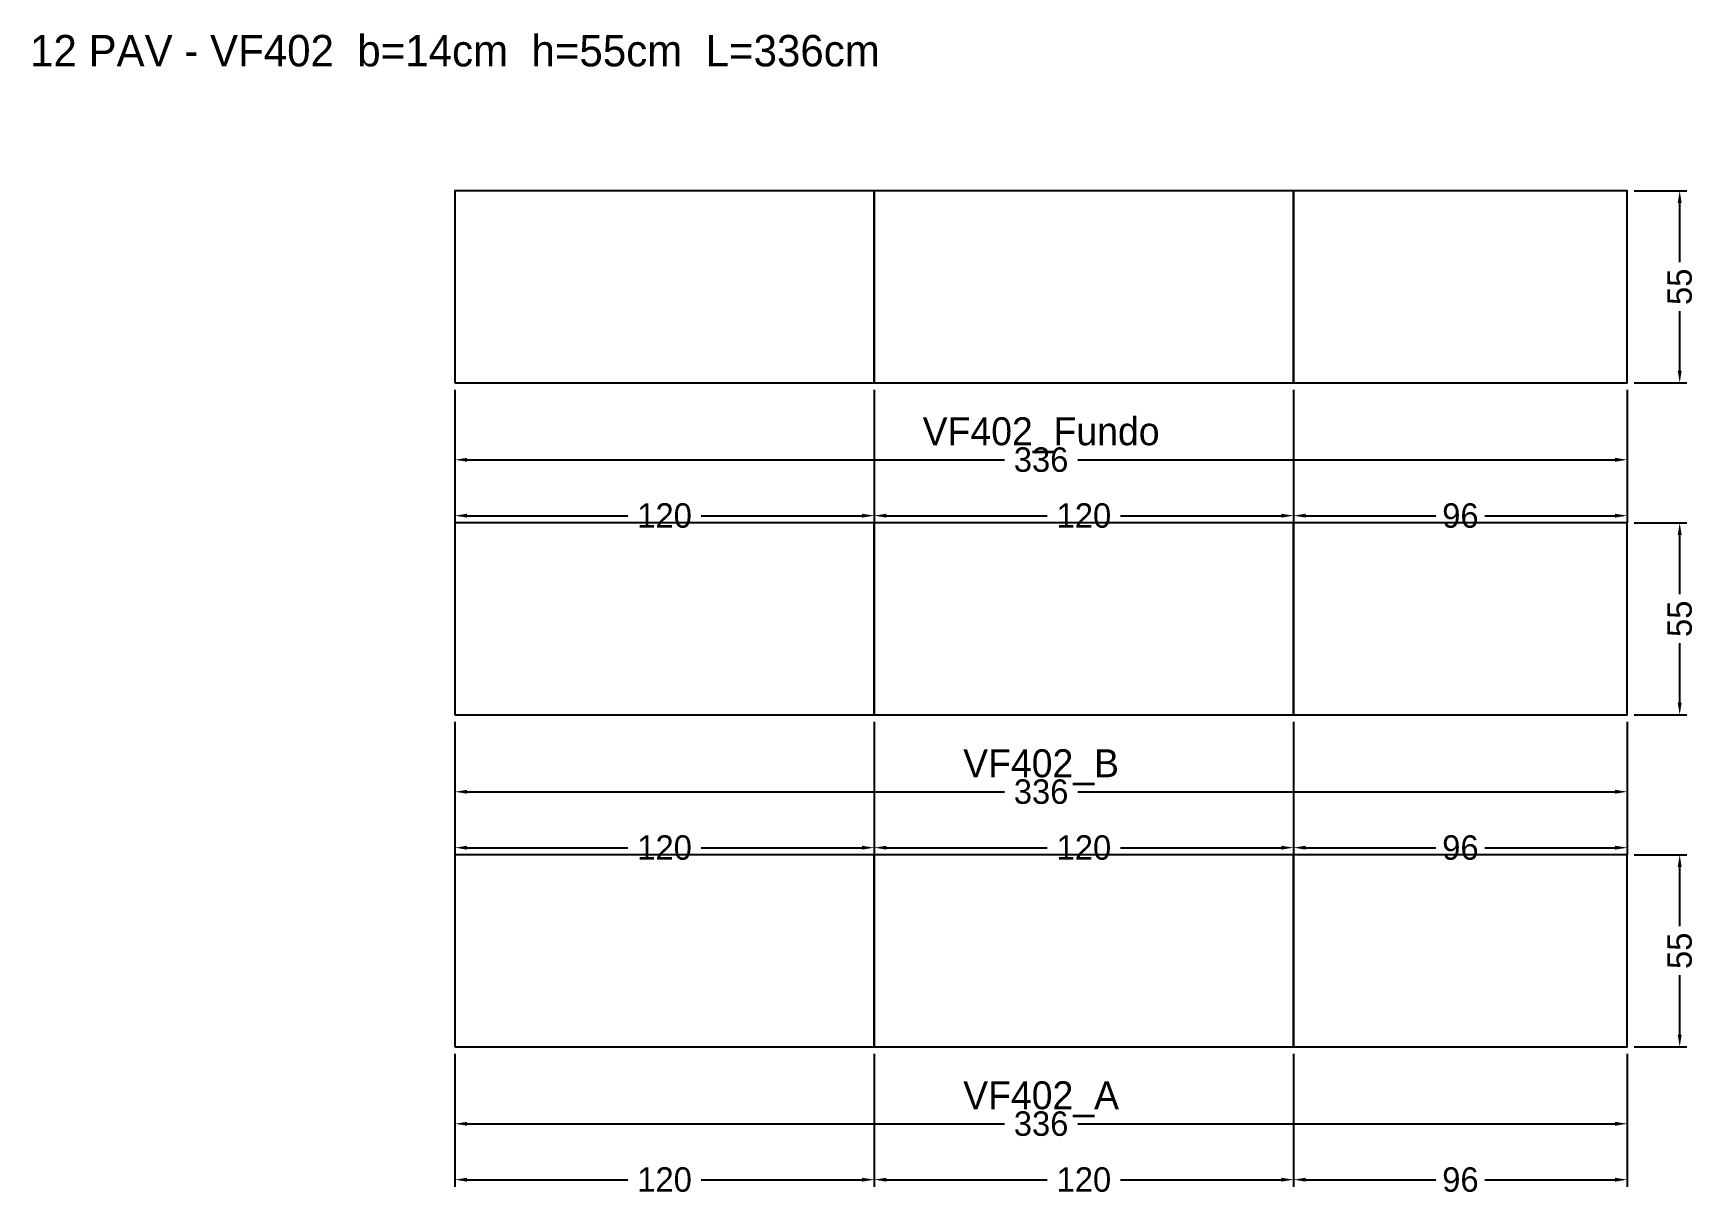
# Model space of a CAD drawing. Header units: metres. Extents: x -121 to 355, y -43 to 290.
import ezdxf

# ---------------------------------------------------------------- set-up
doc = ezdxf.new("R2010")
doc.units = ezdxf.units.M
for name, color, linetype in [('COTA', 3, 'Continuous'), ('NOMENCLATURA', 2, 'Continuous'), ('Paineis', 7, 'Continuous'), ('Texto Secao', 2, 'Continuous')]:
    doc.layers.add(name, color=color, linetype=linetype)
doc.dimstyles.new('COTA_VIG', dxfattribs={"dimtxt": 7, "dimasz": 3.5, "dimexe": 2, "dimexo": 2, "dimgap": 1.5, "dimtad": 1, "dimdec": 1, "dimcen": 2.5, "dimclrd": 3, "dimclre": 3, "dimclrt": 3, "dimazin": 3, "dimtfac": 1, "dimtmove": 0, "dimatfit": 3})

# ---------------------------------------------------------------- blocks, each defined once
blk = doc.blocks.new('_CLOSEDFILLED')
at = {"color": 0, "linetype": 'BYBLOCK'}
blk.add_solid([(-1, 0.16), (0, 0), (-1, -0.16)], dxfattribs=at)
blk = doc.blocks.new('*D1')
at = {"color": 3}
for p, q in [((0, -2), (0, -24)), ((335.5, -2), (335.5, -24)), ((3.5, -22), (157.25, -22)), ((178.25, -22), (332, -22))]:
    blk.add_line(p, q, dxfattribs=at)
at = {"layer": 'Defpoints'}
for p in [(0, 0), (335.5, 0), (0, -22)]:
    blk.add_point(p, dxfattribs=at)
at = {"layer": 'COTA', "color": 3, "xscale": 3.5, "yscale": 3.5, "rotation": 180}
blk.add_blockref('_CLOSEDFILLED', (0, -22), dxfattribs=at)
at = {"layer": 'COTA', "color": 3, "xscale": 3.5, "yscale": 3.5}
blk.add_blockref('_CLOSEDFILLED', (335.5, -22), dxfattribs=at)
at = {"layer": 'COTA', "color": 3, "insert": (167.75, -22), "char_height": 7, "attachment_point": 5}
blk.add_mtext('336', dxfattribs=at)
blk = doc.blocks.new('*D2')
at = {"color": 3}
for p, q in [((0, -2), (0, -40)), ((120, -2), (120, -40)), ((3.5, -38), (49.5, -38)), ((70.5, -38), (116.5, -38))]:
    blk.add_line(p, q, dxfattribs=at)
at = {"layer": 'Defpoints'}
for p in [(0, 0), (120, 0), (0, -38)]:
    blk.add_point(p, dxfattribs=at)
at = {"layer": 'COTA', "color": 3, "xscale": 3.5, "yscale": 3.5, "rotation": 180}
blk.add_blockref('_CLOSEDFILLED', (0, -38), dxfattribs=at)
at = {"layer": 'COTA', "color": 3, "xscale": 3.5, "yscale": 3.5}
blk.add_blockref('_CLOSEDFILLED', (120, -38), dxfattribs=at)
at = {"layer": 'COTA', "color": 3, "insert": (60, -38), "char_height": 7, "attachment_point": 5}
blk.add_mtext('120', dxfattribs=at)
blk = doc.blocks.new('*D3')
at = {"color": 3}
for p, q in [((120, -2), (120, -40)), ((240, -2), (240, -40)), ((123.5, -38), (169.5, -38)), ((190.5, -38), (236.5, -38))]:
    blk.add_line(p, q, dxfattribs=at)
at = {"layer": 'Defpoints'}
for p in [(120, 0), (240, 0), (120, -38)]:
    blk.add_point(p, dxfattribs=at)
at = {"layer": 'COTA', "color": 3, "xscale": 3.5, "yscale": 3.5, "rotation": 180}
blk.add_blockref('_CLOSEDFILLED', (120, -38), dxfattribs=at)
at = {"layer": 'COTA', "color": 3, "xscale": 3.5, "yscale": 3.5}
blk.add_blockref('_CLOSEDFILLED', (240, -38), dxfattribs=at)
at = {"layer": 'COTA', "color": 3, "insert": (180, -38), "char_height": 7, "attachment_point": 5}
blk.add_mtext('120', dxfattribs=at)
blk = doc.blocks.new('*D4')
at = {"color": 3}
for p, q in [((240, -2), (240, -40)), ((335.5, -2), (335.5, -40)), ((243.5, -38), (280.75, -38)), ((294.75, -38), (332, -38))]:
    blk.add_line(p, q, dxfattribs=at)
at = {"layer": 'Defpoints'}
for p in [(240, 0), (335.5, 0), (240, -38)]:
    blk.add_point(p, dxfattribs=at)
at = {"layer": 'COTA', "color": 3, "xscale": 3.5, "yscale": 3.5, "rotation": 180}
blk.add_blockref('_CLOSEDFILLED', (240, -38), dxfattribs=at)
at = {"layer": 'COTA', "color": 3, "xscale": 3.5, "yscale": 3.5}
blk.add_blockref('_CLOSEDFILLED', (335.5, -38), dxfattribs=at)
at = {"layer": 'COTA', "color": 3, "insert": (287.75, -38), "char_height": 7, "attachment_point": 5}
blk.add_mtext('96', dxfattribs=at)
blk = doc.blocks.new('*D5')
at = {"color": 3}
for p, q in [((337.5, 55), (352.5, 55)), ((350.5, 34.5), (350.5, 51.5)), ((350.5, 3.5), (350.5, 20.5)), ((337.5, 0), (352.5, 0))]:
    blk.add_line(p, q, dxfattribs=at)
at = {"layer": 'Defpoints'}
for p in [(335.5, 55), (335.5, 0), (350.5, 0)]:
    blk.add_point(p, dxfattribs=at)
at = {"layer": 'COTA', "color": 3, "xscale": 3.5, "yscale": 3.5}
for p, rotation in [((350.5, 55), 90), ((350.5, 0), 270)]:
    blk.add_blockref('_CLOSEDFILLED', p, dxfattribs=dict(at, rotation=rotation))
at = {"layer": 'COTA', "color": 3, "insert": (350.5, 27.5), "char_height": 7, "attachment_point": 5, "rotation": 90}
blk.add_mtext('55', dxfattribs=at)
blk = doc.blocks.new('*D6')
at = {"color": 3}
for p, q in [((0, 93), (0, 71)), ((335.5, 93), (335.5, 71)), ((3.5, 73), (157.25, 73)), ((178.25, 73), (332, 73))]:
    blk.add_line(p, q, dxfattribs=at)
at = {"layer": 'Defpoints'}
for p in [(0, 95), (335.5, 95), (0, 73)]:
    blk.add_point(p, dxfattribs=at)
at = {"layer": 'COTA', "color": 3, "xscale": 3.5, "yscale": 3.5, "rotation": 180}
blk.add_blockref('_CLOSEDFILLED', (0, 73), dxfattribs=at)
at = {"layer": 'COTA', "color": 3, "xscale": 3.5, "yscale": 3.5}
blk.add_blockref('_CLOSEDFILLED', (335.5, 73), dxfattribs=at)
at = {"layer": 'COTA', "color": 3, "insert": (167.75, 73), "char_height": 7, "attachment_point": 5}
blk.add_mtext('336', dxfattribs=at)
blk = doc.blocks.new('*D7')
at = {"color": 3}
for p, q in [((0, 93), (0, 55)), ((120, 93), (120, 55)), ((3.5, 57), (49.5, 57)), ((70.5, 57), (116.5, 57))]:
    blk.add_line(p, q, dxfattribs=at)
at = {"layer": 'Defpoints'}
for p in [(0, 95), (120, 95), (0, 57)]:
    blk.add_point(p, dxfattribs=at)
at = {"layer": 'COTA', "color": 3, "xscale": 3.5, "yscale": 3.5, "rotation": 180}
blk.add_blockref('_CLOSEDFILLED', (0, 57), dxfattribs=at)
at = {"layer": 'COTA', "color": 3, "xscale": 3.5, "yscale": 3.5}
blk.add_blockref('_CLOSEDFILLED', (120, 57), dxfattribs=at)
at = {"layer": 'COTA', "color": 3, "insert": (60, 57), "char_height": 7, "attachment_point": 5}
blk.add_mtext('120', dxfattribs=at)
blk = doc.blocks.new('*D8')
at = {"color": 3}
for p, q in [((120, 93), (120, 55)), ((240, 93), (240, 55)), ((123.5, 57), (169.5, 57)), ((190.5, 57), (236.5, 57))]:
    blk.add_line(p, q, dxfattribs=at)
at = {"layer": 'Defpoints'}
for p in [(120, 95), (240, 95), (120, 57)]:
    blk.add_point(p, dxfattribs=at)
at = {"layer": 'COTA', "color": 3, "xscale": 3.5, "yscale": 3.5, "rotation": 180}
blk.add_blockref('_CLOSEDFILLED', (120, 57), dxfattribs=at)
at = {"layer": 'COTA', "color": 3, "xscale": 3.5, "yscale": 3.5}
blk.add_blockref('_CLOSEDFILLED', (240, 57), dxfattribs=at)
at = {"layer": 'COTA', "color": 3, "insert": (180, 57), "char_height": 7, "attachment_point": 5}
blk.add_mtext('120', dxfattribs=at)
blk = doc.blocks.new('*D9')
at = {"color": 3}
for p, q in [((240, 93), (240, 55)), ((335.5, 93), (335.5, 55)), ((243.5, 57), (280.75, 57)), ((294.75, 57), (332, 57))]:
    blk.add_line(p, q, dxfattribs=at)
at = {"layer": 'Defpoints'}
for p in [(240, 95), (335.5, 95), (240, 57)]:
    blk.add_point(p, dxfattribs=at)
at = {"layer": 'COTA', "color": 3, "xscale": 3.5, "yscale": 3.5, "rotation": 180}
blk.add_blockref('_CLOSEDFILLED', (240, 57), dxfattribs=at)
at = {"layer": 'COTA', "color": 3, "xscale": 3.5, "yscale": 3.5}
blk.add_blockref('_CLOSEDFILLED', (335.5, 57), dxfattribs=at)
at = {"layer": 'COTA', "color": 3, "insert": (287.75, 57), "char_height": 7, "attachment_point": 5}
blk.add_mtext('96', dxfattribs=at)
blk = doc.blocks.new('*D10')
at = {"color": 3}
for p, q in [((337.5, 150), (352.5, 150)), ((350.5, 129.5), (350.5, 146.5)), ((350.5, 98.5), (350.5, 115.5)), ((337.5, 95), (352.5, 95))]:
    blk.add_line(p, q, dxfattribs=at)
at = {"layer": 'Defpoints'}
for p in [(335.5, 150), (335.5, 95), (350.5, 95)]:
    blk.add_point(p, dxfattribs=at)
at = {"layer": 'COTA', "color": 3, "xscale": 3.5, "yscale": 3.5}
for p, rotation in [((350.5, 150), 90), ((350.5, 95), 270)]:
    blk.add_blockref('_CLOSEDFILLED', p, dxfattribs=dict(at, rotation=rotation))
at = {"layer": 'COTA', "color": 3, "insert": (350.5, 122.5), "char_height": 7, "attachment_point": 5, "rotation": 90}
blk.add_mtext('55', dxfattribs=at)
blk = doc.blocks.new('*D11')
at = {"color": 3}
for p, q in [((0, 188), (0, 166)), ((335.5, 188), (335.5, 166)), ((3.5, 168), (157.25, 168)), ((178.25, 168), (332, 168))]:
    blk.add_line(p, q, dxfattribs=at)
at = {"layer": 'Defpoints'}
for p in [(0, 190), (335.5, 190), (0, 168)]:
    blk.add_point(p, dxfattribs=at)
at = {"layer": 'COTA', "color": 3, "xscale": 3.5, "yscale": 3.5, "rotation": 180}
blk.add_blockref('_CLOSEDFILLED', (0, 168), dxfattribs=at)
at = {"layer": 'COTA', "color": 3, "xscale": 3.5, "yscale": 3.5}
blk.add_blockref('_CLOSEDFILLED', (335.5, 168), dxfattribs=at)
at = {"layer": 'COTA', "color": 3, "insert": (167.75, 168), "char_height": 7, "attachment_point": 5}
blk.add_mtext('336', dxfattribs=at)
blk = doc.blocks.new('*D12')
at = {"color": 3}
for p, q in [((0, 188), (0, 150)), ((120, 188), (120, 150)), ((3.5, 152), (49.5, 152)), ((70.5, 152), (116.5, 152))]:
    blk.add_line(p, q, dxfattribs=at)
at = {"layer": 'Defpoints'}
for p in [(0, 190), (120, 190), (0, 152)]:
    blk.add_point(p, dxfattribs=at)
at = {"layer": 'COTA', "color": 3, "xscale": 3.5, "yscale": 3.5, "rotation": 180}
blk.add_blockref('_CLOSEDFILLED', (0, 152), dxfattribs=at)
at = {"layer": 'COTA', "color": 3, "xscale": 3.5, "yscale": 3.5}
blk.add_blockref('_CLOSEDFILLED', (120, 152), dxfattribs=at)
at = {"layer": 'COTA', "color": 3, "insert": (60, 152), "char_height": 7, "attachment_point": 5}
blk.add_mtext('120', dxfattribs=at)
blk = doc.blocks.new('*D13')
at = {"color": 3}
for p, q in [((120, 188), (120, 150)), ((240, 188), (240, 150)), ((123.5, 152), (169.5, 152)), ((190.5, 152), (236.5, 152))]:
    blk.add_line(p, q, dxfattribs=at)
at = {"layer": 'Defpoints'}
for p in [(120, 190), (240, 190), (120, 152)]:
    blk.add_point(p, dxfattribs=at)
at = {"layer": 'COTA', "color": 3, "xscale": 3.5, "yscale": 3.5, "rotation": 180}
blk.add_blockref('_CLOSEDFILLED', (120, 152), dxfattribs=at)
at = {"layer": 'COTA', "color": 3, "xscale": 3.5, "yscale": 3.5}
blk.add_blockref('_CLOSEDFILLED', (240, 152), dxfattribs=at)
at = {"layer": 'COTA', "color": 3, "insert": (180, 152), "char_height": 7, "attachment_point": 5}
blk.add_mtext('120', dxfattribs=at)
blk = doc.blocks.new('*D14')
at = {"color": 3}
for p, q in [((240, 188), (240, 150)), ((335.5, 188), (335.5, 150)), ((243.5, 152), (280.75, 152)), ((294.75, 152), (332, 152))]:
    blk.add_line(p, q, dxfattribs=at)
at = {"layer": 'Defpoints'}
for p in [(240, 190), (335.5, 190), (240, 152)]:
    blk.add_point(p, dxfattribs=at)
at = {"layer": 'COTA', "color": 3, "xscale": 3.5, "yscale": 3.5, "rotation": 180}
blk.add_blockref('_CLOSEDFILLED', (240, 152), dxfattribs=at)
at = {"layer": 'COTA', "color": 3, "xscale": 3.5, "yscale": 3.5}
blk.add_blockref('_CLOSEDFILLED', (335.5, 152), dxfattribs=at)
at = {"layer": 'COTA', "color": 3, "insert": (287.75, 152), "char_height": 7, "attachment_point": 5}
blk.add_mtext('96', dxfattribs=at)
blk = doc.blocks.new('*D15')
at = {"color": 3}
for p, q in [((337.5, 245), (352.5, 245)), ((350.5, 224.5), (350.5, 241.5)), ((350.5, 193.5), (350.5, 210.5)), ((337.5, 190), (352.5, 190))]:
    blk.add_line(p, q, dxfattribs=at)
at = {"layer": 'Defpoints'}
for p in [(335.5, 245), (335.5, 190), (350.5, 190)]:
    blk.add_point(p, dxfattribs=at)
at = {"layer": 'COTA', "color": 3, "xscale": 3.5, "yscale": 3.5}
for p, rotation in [((350.5, 245), 90), ((350.5, 190), 270)]:
    blk.add_blockref('_CLOSEDFILLED', p, dxfattribs=dict(at, rotation=rotation))
at = {"layer": 'COTA', "color": 3, "insert": (350.5, 217.5), "char_height": 7, "attachment_point": 5, "rotation": 90}
blk.add_mtext('55', dxfattribs=at)

msp = doc.modelspace()

# ---------------------------------------------------------------- linework, layer by layer
at = {"layer": 'Paineis'}
for points in [[(0, 190), (120, 190), (120, 245), (0, 245)], [(120, 190), (240, 190), (240, 245), (120, 245)], [(240, 190), (335.5, 190), (335.5, 245), (240, 245)], [(0, 95), (120, 95), (120, 150), (0, 150)], [(120, 95), (240, 95), (240, 150), (120, 150)], [(240, 95), (335.5, 95), (335.5, 150), (240, 150)], [(0, 0), (120, 0), (120, 55), (0, 55)], [(120, 0), (240, 0), (240, 55), (120, 55)], [(240, 0), (335.5, 0), (335.5, 55), (240, 55)]]:
    msp.add_lwpolyline(points, close=True, dxfattribs=at)

# ---------------------------------------------------------------- texts
at = {"layer": 'NOMENCLATURA', "insert": (0, 285), "char_height": 9, "width": 355.5, "attachment_point": 5}
msp.add_mtext('12 PAV - VF402  b=14cm  h=55cm  L=336cm', dxfattribs=at)
at = {"layer": 'Texto Secao', "char_height": 8, "width": 355.5, "attachment_point": 5}
for s, insert in [('VF402_Fundo', (167.75, 175)), ('VF402_B', (167.75, 80)), ('VF402_A', (167.75, -15))]:
    msp.add_mtext(s, dxfattribs=dict(at, insert=insert))

# ---------------------------------------------------------------- dimensions: what is measured, and where the dimension line sits
at = {"layer": 'COTA'}
for base, p1, p2, picture, middle in [((350.5, 190), (335.5, 190), (335.5, 245), '*D15', (350.5, 217.5)), ((350.5, 95), (335.5, 95), (335.5, 150), '*D10', (350.5, 122.5)), ((350.5, 0), (335.5, 0), (335.5, 55), '*D5', (350.5, 27.5))]:
    dim = msp.add_linear_dim(base=base, p1=p1, p2=p2, angle=90, dimstyle='COTA_VIG', dxfattribs=at)
    dim.commit()
    dim.dimension.update_dxf_attribs({"geometry": picture, "text_midpoint": middle})
for base, p1, p2, picture, middle in [((0, 168), (0, 190), (335.5, 190), '*D11', (167.75, 168)), ((0, 152), (0, 190), (120, 190), '*D12', (60, 152)), ((120, 152), (120, 190), (240, 190), '*D13', (180, 152)), ((240, 152), (240, 190), (335.5, 190), '*D14', (287.75, 152)), ((0, 73), (0, 95), (335.5, 95), '*D6', (167.75, 73)), ((0, 57), (0, 95), (120, 95), '*D7', (60, 57)), ((120, 57), (120, 95), (240, 95), '*D8', (180, 57)), ((240, 57), (240, 95), (335.5, 95), '*D9', (287.75, 57)), ((0, -22), (0, 0), (335.5, 0), '*D1', (167.75, -22)), ((0, -38), (0, 0), (120, 0), '*D2', (60, -38)), ((120, -38), (120, 0), (240, 0), '*D3', (180, -38)), ((240, -38), (240, 0), (335.5, 0), '*D4', (287.75, -38))]:
    dim = msp.add_linear_dim(base=base, p1=p1, p2=p2, dimstyle='COTA_VIG', dxfattribs=at)
    dim.commit()
    dim.dimension.update_dxf_attribs({"geometry": picture, "text_midpoint": middle})

doc.saveas('drawing.dxf')
